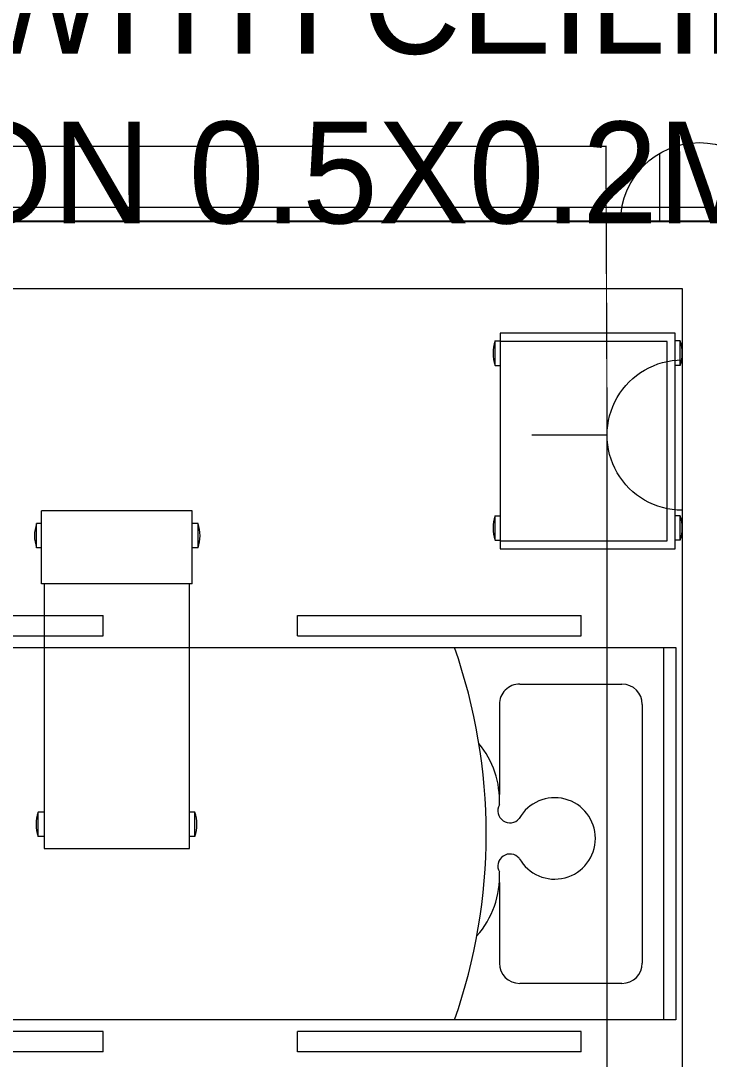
# Model space of a CAD drawing. Header units: metres. Extents: x 75097 to 220762, y -1557923 to -1361206.
# Drawn here: x 124676 to 126368, y -1435696 to -1433145 of the extents above; entities that cross this region are included whole.
import ezdxf
from ezdxf import colors
from ezdxf.entities.mleader import LeaderData, LeaderLine
from ezdxf.math import Vec2, Vec3

# ---------------------------------------------------------------- set-up
doc = ezdxf.new("R2010")
doc.units = ezdxf.units.M
doc.layers.get('0').update_dxf_attribs({"lineweight": 0})
doc.layers.add('A-100 - Copy$0$axes', color=8, linetype='Continuous')
doc.layers.add('PD-VENT', color=8, linetype='Continuous')
for name, color, linetype, lineweight in [('A-100 - Copy$0$Medical Equipment and Furniture', 8, 'Continuous', 0), ('A-100 - Copy$0$Medical Equipment and Furniture1', 8, 'Continuous', 5), ('A-100 - Copy$0$Walls', 8, 'Continuous', 0)]:
    doc.layers.add(name, color=color, linetype=linetype, lineweight=lineweight)
doc.layers.add('E-POWR', color=7, linetype='Continuous', lineweight=9, true_color=0x4e7e3e)
doc.styles.get("Standard").update_dxf_attribs({"font": 'GOTHIC.TTF'})

# ---------------------------------------------------------------- blocks, each defined once
blk = doc.blocks.new('NORMAL SOCKET')
at = {"layer": 'E-POWR'}
for p, q in [((0, 307.7), (0, 615.4)), ((-307.7, 0), (307.7, 0))]:
    blk.add_line(p, q, dxfattribs=at)
blk.add_ellipse((0, 0), major_axis=(32.8, 305.9), ratio=1, start_param=4.81904, end_param=7.960633, dxfattribs=at)
blk = doc.blocks.new('WALL OUTLET')
at = {"layer": 'E-POWR', "extrusion": (9.94399e-05, 4.90741e-07, 1)}
blk.add_line((-193.4, 0, 0), (193.4, 0, 0), dxfattribs=at)
blk.add_line((-193.4, 0, 0), (193.4, 0, 0), dxfattribs=at)
at = {"layer": 'E-POWR', "extrusion": (9.94399e-05, 4.90741e-07, 1), "elevation": 0}
for points in [[(-96.7, 0), (-96.7, 167.5)], [(96.7, 0), (96.7, 167.5)]]:
    blk.add_lwpolyline(points, dxfattribs=at)
at = {"layer": 'E-POWR', "extrusion": (9.94399e-05, 4.90741e-07, 1)}
blk.add_arc((0, 0, 0), 193.4, 359.9963, 179.9963, dxfattribs=at)
blk = doc.blocks.new('A-100 - Copy$0$Hospital Bed')
at = {"layer": 'A-100 - Copy$0$Medical Equipment and Furniture1'}
for p, q in [((38.338, -101.6315, 0), (38.338, -101.6815, 0)), ((38.338, -101.6315, 0), (39.0347, -101.6315, 0)), ((39.0347, -101.6315, 0), (39.0347, -101.6815, 0)), ((39.5123, -101.6315, 0), (40.209, -101.6315, 0)), ((39.5123, -101.6315, 0), (39.5123, -101.6815, 0)), ((38.338, -101.6815, 0), (39.0347, -101.6815, 0)), ((39.5123, -101.6815, 0), (40.209, -101.6815, 0)), ((38.105, -102.6245, 0), (38.105, -101.7101, 0)), ((38.105, -101.7101, 0), (40.4164, -101.7101, 0)), ((38.135, -102.6245, 0), (38.135, -101.7101, 0)), ((38.2374, -101.7997, 0), (38.4887, -101.7997, 0)), ((38.1874, -102.485, 0), (38.1874, -101.8497, 0)), ((38.5387, -102.0476, 0), (38.5387, -101.8497, 0)), ((38.5387, -102.485, 0), (38.5387, -102.264, 0)), ((38.4887, -102.535, 0), (38.2374, -102.535, 0)), ((40.4164, -102.6245, 0), (38.105, -102.6245, 0)), ((38.338, -102.6532, 0), (38.338, -102.7032, 0)), ((39.0347, -102.6532, 0), (38.338, -102.6532, 0)), ((39.0347, -102.6532, 0), (39.0347, -102.7032, 0)), ((40.209, -102.6532, 0), (39.5123, -102.6532, 0)), ((39.5123, -102.6532, 0), (39.5123, -102.7032, 0)), ((39.0347, -102.7032, 0), (38.338, -102.7032, 0)), ((40.209, -102.7032, 0), (39.5123, -102.7032, 0))]:
    blk.add_line(p, q, dxfattribs=at)
at = {"layer": 'A-100 - Copy$0$Medical Equipment and Furniture1', "elevation": 0}
for points in [[(38.6489, -102.6245), (38.6489, -102.6245), (38.6489, -102.6245), (38.6489, -102.6245), (38.6489, -102.6245), (38.6489, -102.6245), (38.6489, -102.6245), (38.6489, -102.6245), (38.6489, -102.6245), (38.6489, -102.6245), (38.6489, -102.6245), (38.6489, -102.6245), (38.6489, -102.6245), (38.6489, -102.6245), (38.6489, -102.6245), (38.6489, -102.6245), (38.6489, -102.6245), (38.6489, -102.6245), (38.6489, -102.6245), (38.6489, -102.6245), (38.6489, -102.6245), (38.6489, -102.6245), (38.6489, -102.6245), (38.6489, -102.6245), (38.6489, -102.6245), (38.6489, -102.6245), (38.6489, -102.6245), (38.6489, -102.6245), (38.6489, -102.6245), (38.6489, -102.6245), (38.6489, -102.6245), (38.6489, -102.6245), (38.6489, -102.6245), (38.6489, -102.6245), (38.6489, -102.6245), (38.6489, -102.6245), (38.6489, -102.6245), (38.6489, -102.6245), (38.6489, -102.6245), (38.6489, -102.6245), (38.6489, -102.6245), (38.6489, -102.6245), (38.6489, -102.6245), (38.6489, -102.6245), (38.6489, -102.6245), (38.6489, -102.6245), (38.6489, -102.6245), (38.6489, -102.6245), (38.6489, -102.6245), (38.6489, -102.6245), (38.6489, -102.6245), (38.6489, -102.6245), (38.6489, -102.6245), (38.6489, -102.6245), (38.6489, -102.6245), (38.6489, -102.6245), (38.6489, -102.6245), (38.6489, -102.6245), (38.6489, -102.6245), (38.6489, -102.6245), (38.6489, -102.6245), (38.6489, -102.6245), (38.6489, -102.6245), (38.6489, -102.6245), (38.6489, -102.6245), (38.6489, -102.6245), (38.6489, -102.6245), (38.6489, -102.6245), (38.6489, -102.6245), (38.6489, -102.6245), (38.6489, -102.6245), (38.6489, -102.6245), (38.6489, -102.6245), (38.6489, -102.6245), (38.6489, -102.6245), (38.6489, -102.6245), (38.6489, -102.6245), (38.6489, -102.6245), (38.6489, -102.6245), (38.6489, -102.6245), (38.6489, -102.6245), (38.6489, -102.6245), (38.6489, -102.6245), (38.6489, -102.6245), (38.6489, -102.6245), (38.6489, -102.6245), (38.6489, -102.6245), (38.6489, -102.6245), (38.6489, -102.6245), (38.6489, -102.6245), (38.6489, -102.6245), (38.6489, -102.6245), (38.6489, -102.6245), (38.6489, -102.6245), (38.6489, -102.6245), (38.6489, -102.6245), (38.6489, -102.6245), (38.6489, -102.6245), (38.6489, -102.6245), (38.6489, -102.6245), (38.6489, -102.6245), (38.6489, -102.6245), (38.6489, -102.6245), (38.6489, -102.6245), (38.6489, -102.6245), (38.6489, -102.6245), (38.6489, -102.6245), (38.6489, -102.6245), (38.6489, -102.6245), (38.6489, -102.6245), (38.6489, -102.6245), (38.6489, -102.6245), (38.6489, -102.6245), (38.6489, -102.6245), (38.6489, -102.6245), (38.6489, -102.6245), (38.6489, -102.6245), (38.6489, -102.6245), (38.6489, -102.6245), (38.6489, -102.6245), (38.6489, -102.6245), (38.6489, -102.6245), (38.6489, -102.6245), (38.6489, -102.6245), (38.6489, -102.6245), (38.6489, -102.6245), (38.6489, -102.6245), (38.6489, -102.6245), (38.6489, -102.6245), (38.6489, -102.6245), (38.6489, -102.6245), (38.6489, -102.6245), (38.6489, -102.6245), (38.6489, -102.6245), (38.6489, -102.6245), (38.6489, -102.6245), (38.6489, -102.6245), (38.6489, -102.6245), (38.6489, -102.6245), (38.6489, -102.6245), (38.6489, -102.6245), (38.6489, -102.6245), (38.6489, -102.6245), (38.6489, -102.6245), (38.6489, -102.6245), (38.6489, -102.6245), (38.6489, -102.6245), (38.6489, -102.6245), (38.6489, -102.6245), (38.6489, -102.6245), (38.6489, -102.6245), (38.6489, -102.6245), (38.6489, -102.6245), (38.6489, -102.6245), (38.6489, -102.6245), (38.6489, -102.6245), (38.6489, -102.6245), (38.6489, -102.6245), (38.6489, -102.6245), (38.6489, -102.6245), (38.6489, -102.6245), (38.6489, -102.6245), (38.6489, -102.6245), (38.6489, -102.6245), (38.6489, -102.6245), (38.6489, -102.6245), (38.6489, -102.6245), (38.6489, -102.6245), (38.6489, -102.6245), (38.6489, -102.6245), (38.6489, -102.6245), (38.6489, -102.6245), (38.6489, -102.6245), (38.6489, -102.6245), (38.6489, -102.6245), (38.6489, -102.6245), (38.6489, -102.6245), (38.6489, -102.6245), (38.6489, -102.6245), (38.6489, -102.6245), (38.6489, -102.6245), (38.6489, -102.6245), (38.6489, -102.6245), (38.6489, -102.6245), (38.6489, -102.6245), (38.6489, -102.6245), (38.6489, -102.6245), (38.6489, -102.6245), (38.6489, -102.6245), (38.6489, -102.6245), (38.6489, -102.6245), (38.6489, -102.6245), (38.6489, -102.6245), (38.6489, -102.6245), (38.6489, -102.6245), (38.6489, -102.6245), (38.6489, -102.6245), (38.6489, -102.6245), (38.6489, -102.6245), (38.6489, -102.6245), (38.6489, -102.6245), (38.6489, -102.6245), (38.6489, -102.6245), (38.6489, -102.6245), (38.6489, -102.6245), (38.6489, -102.6245), (38.6489, -102.6245), (38.6489, -102.6245), (38.6489, -102.6245), (38.6489, -102.6245), (38.6489, -102.6245), (38.6489, -102.6245), (38.6489, -102.6245), (38.6489, -102.6245), (38.6489, -102.6245), (38.6489, -102.6245), (38.6489, -102.6245), (38.6489, -102.6245), (38.6489, -102.6245)], [(38.6489, -102.6245), (38.6489, -102.6245), (38.6489, -102.6245), (38.6489, -102.6245), (38.6489, -102.6245), (38.6489, -102.6245), (38.6489, -102.6245), (38.6489, -102.6245), (38.6489, -102.6245), (38.6489, -102.6245), (38.6489, -102.6245), (38.6489, -102.6245), (38.6489, -102.6245), (38.6489, -102.6245), (38.6489, -102.6245), (38.6489, -102.6245), (38.6489, -102.6245), (38.6489, -102.6245), (38.6489, -102.6245), (38.6489, -102.6245), (38.6489, -102.6245), (38.6489, -102.6245), (38.6489, -102.6245), (38.6489, -102.6245), (38.6489, -102.6245), (38.6489, -102.6245), (38.6489, -102.6245), (38.6489, -102.6245), (38.6489, -102.6245), (38.6489, -102.6245), (38.6489, -102.6245), (38.6489, -102.6245), (38.6489, -102.6245), (38.6489, -102.6245), (38.6489, -102.6245), (38.6489, -102.6245), (38.6489, -102.6245), (38.6489, -102.6245), (38.6489, -102.6245), (38.6489, -102.6245), (38.6489, -102.6245), (38.6489, -102.6245), (38.6489, -102.6245), (38.6489, -102.6245), (38.6489, -102.6245), (38.6489, -102.6245), (38.6489, -102.6245), (38.6489, -102.6245), (38.6489, -102.6245), (38.6489, -102.6245), (38.6489, -102.6245), (38.6489, -102.6245), (38.6489, -102.6245), (38.6489, -102.6245), (38.6489, -102.6245), (38.6489, -102.6245), (38.6489, -102.6245), (38.6489, -102.6245), (38.6489, -102.6245), (38.6489, -102.6245), (38.6489, -102.6245), (38.6489, -102.6245), (38.6489, -102.6245), (38.6489, -102.6245), (38.6489, -102.6245), (38.6489, -102.6245), (38.6489, -102.6245), (38.6489, -102.6245), (38.6489, -102.6245), (38.6489, -102.6245), (38.6489, -102.6245), (38.6489, -102.6245), (38.6489, -102.6245), (38.6489, -102.6245), (38.6489, -102.6245), (38.6489, -102.6245), (38.6489, -102.6245), (38.6489, -102.6245), (38.6489, -102.6245), (38.6489, -102.6245), (38.6489, -102.6245), (38.6489, -102.6245), (38.6489, -102.6245), (38.6489, -102.6245), (38.6489, -102.6245), (38.6489, -102.6245), (38.6489, -102.6245), (38.6489, -102.6245), (38.6489, -102.6245), (38.6489, -102.6245), (38.6489, -102.6245), (38.6489, -102.6245), (38.6489, -102.6245), (38.6489, -102.6245), (38.6489, -102.6245), (38.6489, -102.6245), (38.6489, -102.6245), (38.6489, -102.6245), (38.6489, -102.6245), (38.6489, -102.6245), (38.6489, -102.6245), (38.6489, -102.6245), (38.6489, -102.6245), (38.6489, -102.6245), (38.6489, -102.6245), (38.6489, -102.6245), (38.6489, -102.6245), (38.6489, -102.6245), (38.6489, -102.6245), (38.6489, -102.6245), (38.6489, -102.6245), (38.6489, -102.6245), (38.6489, -102.6245), (38.6489, -102.6245), (38.6489, -102.6245), (38.6489, -102.6245), (38.6489, -102.6245), (38.6489, -102.6245), (38.6489, -102.6245), (38.6489, -102.6245), (38.6489, -102.6245), (38.6489, -102.6245), (38.6489, -102.6245), (38.6489, -102.6245), (38.6489, -102.6245), (38.6489, -102.6245), (38.6489, -102.6245), (38.6489, -102.6245), (38.6489, -102.6245), (38.6489, -102.6245), (38.6489, -102.6245), (38.6489, -102.6245), (38.6489, -102.6245), (38.6489, -102.6245), (38.6489, -102.6245), (38.6489, -102.6245), (38.6489, -102.6245), (38.6489, -102.6245), (38.6489, -102.6245), (38.6489, -102.6245), (38.6489, -102.6245), (38.6489, -102.6245), (38.6489, -102.6245), (38.6489, -102.6245), (38.6489, -102.6245), (38.6489, -102.6245), (38.6489, -102.6245), (38.6489, -102.6245), (38.6489, -102.6245), (38.6489, -102.6245), (38.6489, -102.6245), (38.6489, -102.6245), (38.6489, -102.6245), (38.6489, -102.6245), (38.6489, -102.6245), (38.6489, -102.6245), (38.6489, -102.6245), (38.6489, -102.6245), (38.6489, -102.6245), (38.6489, -102.6245), (38.6489, -102.6245), (38.6489, -102.6245), (38.6489, -102.6245), (38.6489, -102.6245), (38.6489, -102.6245), (38.6489, -102.6245), (38.6489, -102.6245), (38.6489, -102.6245), (38.6489, -102.6245), (38.6489, -102.6245), (38.6489, -102.6245), (38.6489, -102.6245), (38.6489, -102.6245), (38.6489, -102.6245), (38.6489, -102.6245), (38.6489, -102.6245), (38.6489, -102.6245), (38.6489, -102.6245), (38.6489, -102.6245), (38.6489, -102.6245), (38.6489, -102.6245), (38.6489, -102.6245), (38.6489, -102.6245), (38.6489, -102.6245), (38.6489, -102.6245), (38.6489, -102.6245), (38.6489, -102.6245), (38.6489, -102.6245), (38.6489, -102.6245), (38.6489, -102.6245), (38.6489, -102.6245), (38.6489, -102.6245), (38.6489, -102.6245), (38.6489, -102.6245), (38.6489, -102.6245), (38.6489, -102.6245), (38.6489, -102.6245), (38.6489, -102.6245), (38.6489, -102.6245), (38.6489, -102.6245), (38.6489, -102.6245), (38.6489, -102.6245), (38.6489, -102.6245), (38.6489, -102.6245), (38.6489, -102.6245), (38.6489, -102.6245), (38.6489, -102.6245), (38.6489, -102.6245), (38.6489, -102.6245), (38.6489, -102.6245), (38.6489, -102.6245), (38.6489, -102.6245), (38.6489, -102.6245), (38.6489, -102.6245)], [(38.6489, -102.6245), (38.6489, -102.6245), (38.6489, -102.6245), (38.6489, -102.6245), (38.6489, -102.6245), (38.6489, -102.6245), (38.6489, -102.6245), (38.6489, -102.6245), (38.6489, -102.6245), (38.6489, -102.6245), (38.6489, -102.6245), (38.6489, -102.6245), (38.6489, -102.6245), (38.6489, -102.6245), (38.6489, -102.6245), (38.6489, -102.6245), (38.6489, -102.6245), (38.6489, -102.6245), (38.6489, -102.6245), (38.6489, -102.6245), (38.6489, -102.6245), (38.6489, -102.6245), (38.6489, -102.6245), (38.6489, -102.6245), (38.6489, -102.6245), (38.6489, -102.6245), (38.6489, -102.6245), (38.6489, -102.6245), (38.6489, -102.6245), (38.6489, -102.6245), (38.6489, -102.6245), (38.6489, -102.6245), (38.6489, -102.6245), (38.6489, -102.6245), (38.6489, -102.6245), (38.6489, -102.6245), (38.6489, -102.6245), (38.6489, -102.6245), (38.6489, -102.6245), (38.6489, -102.6245), (38.6489, -102.6245), (38.6489, -102.6245), (38.6489, -102.6245), (38.6489, -102.6245), (38.6489, -102.6245), (38.6489, -102.6245), (38.6489, -102.6245), (38.6489, -102.6245), (38.6489, -102.6245), (38.6489, -102.6245), (38.6489, -102.6245), (38.6489, -102.6245), (38.6489, -102.6245), (38.6489, -102.6245), (38.6489, -102.6245), (38.6489, -102.6245), (38.6489, -102.6245), (38.6489, -102.6245), (38.6489, -102.6245), (38.6489, -102.6245), (38.6489, -102.6245), (38.6489, -102.6245), (38.6489, -102.6245), (38.6489, -102.6245), (38.6489, -102.6245), (38.6489, -102.6245), (38.6489, -102.6245), (38.6489, -102.6245), (38.6489, -102.6245), (38.6489, -102.6245), (38.6489, -102.6245), (38.6489, -102.6245), (38.6489, -102.6245), (38.6489, -102.6245), (38.6489, -102.6245), (38.6489, -102.6245), (38.6489, -102.6245), (38.6489, -102.6245), (38.6489, -102.6245), (38.6489, -102.6245), (38.6489, -102.6245), (38.6489, -102.6245), (38.6489, -102.6245), (38.6489, -102.6245), (38.6489, -102.6245), (38.6489, -102.6245), (38.6489, -102.6245), (38.6489, -102.6245), (38.6489, -102.6245), (38.6489, -102.6245), (38.6489, -102.6245), (38.6489, -102.6245), (38.6489, -102.6245), (38.6489, -102.6245), (38.6489, -102.6245), (38.6489, -102.6245), (38.6489, -102.6245), (38.6489, -102.6245), (38.6489, -102.6245), (38.6489, -102.6245), (38.6489, -102.6245), (38.6489, -102.6245), (38.6489, -102.6245), (38.6489, -102.6245), (38.6489, -102.6245), (38.6489, -102.6245), (38.6489, -102.6245), (38.6489, -102.6245), (38.6489, -102.6245), (38.6489, -102.6245), (38.6489, -102.6245), (38.6489, -102.6245), (38.6489, -102.6245), (38.6489, -102.6245), (38.6489, -102.6245), (38.6489, -102.6245), (38.6489, -102.6245), (38.6489, -102.6245), (38.6489, -102.6245), (38.6489, -102.6245), (38.6489, -102.6245), (38.6489, -102.6245), (38.6489, -102.6245), (38.6489, -102.6245), (38.6489, -102.6245), (38.6489, -102.6245), (38.6489, -102.6245), (38.6489, -102.6245), (38.6489, -102.6245), (38.6489, -102.6245), (38.6489, -102.6245), (38.6489, -102.6245), (38.6489, -102.6245), (38.6489, -102.6245), (38.6489, -102.6245), (38.6489, -102.6245), (38.6489, -102.6245), (38.6489, -102.6245), (38.6489, -102.6245), (38.6489, -102.6245), (38.6489, -102.6245), (38.6489, -102.6245), (38.6489, -102.6245), (38.6489, -102.6245), (38.6489, -102.6245), (38.6489, -102.6245), (38.6489, -102.6245), (38.6489, -102.6245), (38.6489, -102.6245), (38.6489, -102.6245), (38.6489, -102.6245), (38.6489, -102.6245), (38.6489, -102.6245), (38.6489, -102.6245), (38.6489, -102.6245), (38.6489, -102.6245), (38.6489, -102.6245), (38.6489, -102.6245), (38.6489, -102.6245), (38.6489, -102.6245), (38.6489, -102.6245), (38.6489, -102.6245), (38.6489, -102.6245), (38.6489, -102.6245), (38.6489, -102.6245), (38.6489, -102.6245), (38.6489, -102.6245), (38.6489, -102.6245), (38.6489, -102.6245), (38.6489, -102.6245), (38.6489, -102.6245), (38.6489, -102.6245), (38.6489, -102.6245), (38.6489, -102.6245), (38.6489, -102.6245), (38.6489, -102.6245), (38.6489, -102.6245), (38.6489, -102.6245), (38.6489, -102.6245), (38.6489, -102.6245), (38.6489, -102.6245), (38.6489, -102.6245), (38.6489, -102.6245), (38.6489, -102.6245), (38.6489, -102.6245), (38.6489, -102.6245), (38.6489, -102.6245), (38.6489, -102.6245), (38.6489, -102.6245), (38.6489, -102.6245), (38.6489, -102.6245), (38.6489, -102.6245), (38.6489, -102.6245), (38.6489, -102.6245), (38.6489, -102.6245), (38.6489, -102.6245), (38.6489, -102.6245), (38.6489, -102.6245), (38.6489, -102.6245), (38.6489, -102.6245), (38.6489, -102.6245), (38.6489, -102.6245), (38.6489, -102.6245), (38.6489, -102.6245), (38.6489, -102.6245), (38.6489, -102.6245), (38.6489, -102.6245), (38.6489, -102.6245), (38.6489, -102.6245), (38.6489, -102.6245), (38.6489, -102.6245), (38.6489, -102.6245), (38.6489, -102.6245), (38.6489, -102.6245), (38.6489, -102.6245), (38.6489, -102.6245), (38.6489, -102.6245), (38.6489, -102.6245), (38.6489, -102.6245), (38.6489, -102.6245), (38.6489, -102.6245), (38.6489, -102.6245), (38.6489, -102.6245), (38.6489, -102.6245), (38.6489, -102.6245), (38.6489, -102.6245), (38.6489, -102.6245), (38.6489, -102.6245), (38.6489, -102.6245), (38.6489, -102.6245), (38.6489, -102.6245), (38.6489, -102.6245), (38.6489, -102.6245), (38.6489, -102.6245), (38.6489, -102.6245), (38.6489, -102.6245), (38.6489, -102.6245), (38.6489, -102.6245), (38.6489, -102.6245), (38.6489, -102.6245), (38.6489, -102.6245), (38.6489, -102.6245), (38.6489, -102.6245), (38.6489, -102.6245), (38.6489, -102.6245), (38.6489, -102.6245), (38.6489, -102.6245), (38.6489, -102.6245), (38.6489, -102.6245), (38.6489, -102.6245), (38.6489, -102.6245), (38.6489, -102.6245), (38.6489, -102.6245), (38.6489, -102.6245), (38.6489, -102.6245), (38.6489, -102.6245), (38.6489, -102.6245), (38.6489, -102.6245), (38.6489, -102.6245), (38.6489, -102.6245), (38.6489, -102.6245), (38.6489, -102.6245), (38.6489, -102.6245), (38.6489, -102.6245), (38.6489, -102.6245), (38.6489, -102.6245), (38.6489, -102.6245), (38.6489, -102.6245), (38.6489, -102.6245), (38.6489, -102.6245), (38.6489, -102.6245), (38.6489, -102.6245), (38.6489, -102.6245), (38.6489, -102.6245), (38.6489, -102.6245), (38.6489, -102.6245), (38.6489, -102.6245)]]:
    blk.add_lwpolyline(points, close=True, dxfattribs=at)
for points in [[(38.6489, -102.6245), (38.6489, -102.6245), (38.6489, -102.6245), (38.6489, -102.6245), (38.6489, -102.6245), (38.6489, -102.6245), (38.6489, -102.6245), (38.6489, -102.6245)], [(38.6489, -102.6245), (38.6489, -102.6245), (38.6489, -102.6245), (38.6489, -102.6245), (38.6489, -102.6245), (38.6489, -102.6245), (38.6489, -102.6245), (38.6489, -102.6245), (38.6489, -102.6245), (38.6489, -102.6245), (38.6489, -102.6245), (38.6489, -102.6245), (38.6489, -102.6245), (38.6489, -102.6245), (38.6489, -102.6245), (38.6489, -102.6245), (38.6489, -102.6245), (38.6489, -102.6245), (38.6489, -102.6245), (38.6489, -102.6245), (38.6489, -102.6245), (38.6489, -102.6245), (38.6489, -102.6245), (38.6489, -102.6245), (38.6489, -102.6245), (38.6489, -102.6245), (38.6489, -102.6245), (38.6489, -102.6245), (38.6489, -102.6245), (38.6489, -102.6245), (38.6489, -102.6245), (38.6489, -102.6245), (38.6489, -102.6245), (38.6489, -102.6245), (38.6489, -102.6245), (38.6489, -102.6245), (38.6489, -102.6245), (38.6489, -102.6245), (38.6489, -102.6245), (38.6489, -102.6245), (38.6489, -102.6245), (38.6489, -102.6245), (38.6489, -102.6245), (38.6489, -102.6245), (38.6489, -102.6245), (38.6489, -102.6245), (38.6489, -102.6245), (38.6489, -102.6245), (38.6489, -102.6245), (38.6489, -102.6245), (38.6489, -102.6245), (38.6489, -102.6245), (38.6489, -102.6245), (38.6489, -102.6245), (38.6489, -102.6245), (38.6489, -102.6245), (38.6489, -102.6245), (38.6489, -102.6245), (38.6489, -102.6245), (38.6489, -102.6245), (38.6489, -102.6245), (38.6489, -102.6245), (38.6489, -102.6245), (38.6489, -102.6245), (38.6489, -102.6245), (38.6489, -102.6245), (38.6489, -102.6245), (38.6489, -102.6245), (38.6489, -102.6245), (38.6489, -102.6245), (38.6489, -102.6245), (38.6489, -102.6245), (38.6489, -102.6245), (38.6489, -102.6245), (38.6489, -102.6245), (38.6489, -102.6245), (38.6489, -102.6245), (38.6489, -102.6245), (38.6489, -102.6245), (38.6489, -102.6245), (38.6489, -102.6245), (38.6489, -102.6245), (38.6489, -102.6245), (38.6489, -102.6245), (38.6489, -102.6245), (38.6489, -102.6245), (38.6489, -102.6245), (38.6489, -102.6245), (38.6489, -102.6245), (38.6489, -102.6245), (38.6489, -102.6245), (38.6489, -102.6245), (38.6489, -102.6245), (38.6489, -102.6245), (38.6489, -102.6245), (38.6489, -102.6245), (38.6489, -102.6245), (38.6489, -102.6245), (38.6489, -102.6245), (38.6489, -102.6245), (38.6489, -102.6245), (38.6489, -102.6245), (38.6489, -102.6245), (38.6489, -102.6245), (38.6489, -102.6245), (38.6489, -102.6245), (38.6489, -102.6245), (38.6489, -102.6245), (38.6489, -102.6245), (38.6489, -102.6245), (38.6489, -102.6245)], [(38.6489, -102.6245), (38.6489, -102.6245), (38.6489, -102.6245), (38.6489, -102.6245), (38.6489, -102.6245), (38.6489, -102.6245), (38.6489, -102.6245), (38.6489, -102.6245), (38.6489, -102.6245), (38.6489, -102.6245), (38.6489, -102.6245), (38.6489, -102.6245), (38.6489, -102.6245), (38.6489, -102.6245), (38.6489, -102.6245), (38.6489, -102.6245), (38.6489, -102.6245)], [(38.6489, -102.6245), (38.6489, -102.6245), (38.6489, -102.6245), (38.6489, -102.6245), (38.6489, -102.6245), (38.6489, -102.6245), (38.6489, -102.6245)], [(38.6489, -102.6245), (38.6489, -102.6245), (38.6489, -102.6245), (38.6489, -102.6245), (38.6489, -102.6245), (38.6489, -102.6245), (38.6489, -102.6245), (38.6489, -102.6245), (38.6489, -102.6245), (38.6489, -102.6245), (38.6489, -102.6245), (38.6489, -102.6245)], [(38.6489, -102.6245), (38.6489, -102.6245), (38.6489, -102.6245), (38.6489, -102.6245), (38.6489, -102.6245), (38.6489, -102.6245), (38.6489, -102.6245), (38.6489, -102.6245), (38.6489, -102.6245), (38.6489, -102.6245), (38.6489, -102.6245), (38.6489, -102.6245), (38.6489, -102.6245), (38.6489, -102.6245), (38.6489, -102.6245), (38.6489, -102.6245), (38.6489, -102.6245), (38.6489, -102.6245), (38.6489, -102.6245), (38.6489, -102.6245), (38.6489, -102.6245), (38.6489, -102.6245), (38.6489, -102.6245), (38.6489, -102.6245), (38.6489, -102.6245), (38.6489, -102.6245), (38.6489, -102.6245), (38.6489, -102.6245), (38.6489, -102.6245), (38.6489, -102.6245), (38.6489, -102.6245), (38.6489, -102.6245), (38.6489, -102.6245), (38.6489, -102.6245), (38.6489, -102.6245), (38.6489, -102.6245), (38.6489, -102.6245), (38.6489, -102.6245), (38.6489, -102.6245), (38.6489, -102.6245), (38.6489, -102.6245), (38.6489, -102.6245), (38.6489, -102.6245), (38.6489, -102.6245), (38.6489, -102.6245), (38.6489, -102.6245), (38.6489, -102.6245), (38.6489, -102.6245), (38.6489, -102.6245), (38.6489, -102.6245), (38.6489, -102.6245), (38.6489, -102.6245), (38.6489, -102.6245), (38.6489, -102.6245), (38.6489, -102.6245), (38.6489, -102.6245), (38.6489, -102.6245), (38.6489, -102.6245), (38.6489, -102.6245), (38.6489, -102.6245), (38.6489, -102.6245), (38.6489, -102.6245), (38.6489, -102.6245), (38.6489, -102.6245), (38.6489, -102.6245), (38.6489, -102.6245), (38.6489, -102.6245), (38.6489, -102.6245), (38.6489, -102.6245), (38.6489, -102.6245), (38.6489, -102.6245), (38.6489, -102.6245), (38.6489, -102.6245), (38.6489, -102.6245), (38.6489, -102.6245), (38.6489, -102.6245), (38.6489, -102.6245), (38.6489, -102.6245), (38.6489, -102.6245), (38.6489, -102.6245), (38.6489, -102.6245), (38.6489, -102.6245), (38.6489, -102.6245), (38.6489, -102.6245), (38.6489, -102.6245), (38.6489, -102.6245), (38.6489, -102.6245), (38.6489, -102.6245), (38.6489, -102.6245)], [(38.6489, -102.6245), (38.6489, -102.6245), (38.6489, -102.6245), (38.6489, -102.6245), (38.6489, -102.6245), (38.6489, -102.6245), (38.6489, -102.6245), (38.6489, -102.6245), (38.6489, -102.6245), (38.6489, -102.6245), (38.6489, -102.6245), (38.6489, -102.6245), (38.6489, -102.6245), (38.6489, -102.6245), (38.6489, -102.6245), (38.6489, -102.6245), (38.6489, -102.6245), (38.6489, -102.6245), (38.6489, -102.6245), (38.6489, -102.6245), (38.6489, -102.6245), (38.6489, -102.6245), (38.6489, -102.6245), (38.6489, -102.6245), (38.6489, -102.6245), (38.6489, -102.6245), (38.6489, -102.6245), (38.6489, -102.6245), (38.6489, -102.6245), (38.6489, -102.6245), (38.6489, -102.6245), (38.6489, -102.6245), (38.6489, -102.6245), (38.6489, -102.6245), (38.6489, -102.6245), (38.6489, -102.6245), (38.6489, -102.6245), (38.6489, -102.6245), (38.6489, -102.6245), (38.6489, -102.6245), (38.6489, -102.6245), (38.6489, -102.6245), (38.6489, -102.6245), (38.6489, -102.6245), (38.6489, -102.6245), (38.6489, -102.6245), (38.6489, -102.6245), (38.6489, -102.6245), (38.6489, -102.6245), (38.6489, -102.6245), (38.6489, -102.6245), (38.6489, -102.6245), (38.6489, -102.6245), (38.6489, -102.6245)], [(38.6489, -102.6245), (38.6489, -102.6245), (38.6489, -102.6245), (38.6489, -102.6245), (38.6489, -102.6245), (38.6489, -102.6245), (38.6489, -102.6245), (38.6489, -102.6245), (38.6489, -102.6245), (38.6489, -102.6245)], [(38.6489, -102.6245), (38.6489, -102.6245), (38.6489, -102.6245), (38.6489, -102.6245), (38.6489, -102.6245), (38.6489, -102.6245), (38.6489, -102.6245), (38.6489, -102.6245), (38.6489, -102.6245), (38.6489, -102.6245)], [(38.6489, -102.6245), (38.6489, -102.6245), (38.6489, -102.6245), (38.6489, -102.6245), (38.6489, -102.6245), (38.6489, -102.6245), (38.6489, -102.6245), (38.6489, -102.6245), (38.6489, -102.6245), (38.6489, -102.6245), (38.6489, -102.6245), (38.6489, -102.6245), (38.6489, -102.6245), (38.6489, -102.6245), (38.6489, -102.6245)], [(38.6489, -102.6245), (38.6489, -102.6245), (38.6489, -102.6245), (38.6489, -102.6245), (38.6489, -102.6245), (38.6489, -102.6245), (38.6489, -102.6245), (38.6489, -102.6245), (38.6489, -102.6245), (38.6489, -102.6245)], [(38.6489, -102.6245), (38.6489, -102.6245), (38.6489, -102.6245), (38.6489, -102.6245), (38.6489, -102.6245), (38.6489, -102.6245), (38.6489, -102.6245)], [(38.6489, -102.6245), (38.6489, -102.6245), (38.6489, -102.6245), (38.6489, -102.6245), (38.6489, -102.6245), (38.6489, -102.6245), (38.6489, -102.6245), (38.6489, -102.6245), (38.6489, -102.6245), (38.6489, -102.6245)], [(38.6489, -102.6245), (38.6489, -102.6245), (38.6489, -102.6245), (38.6489, -102.6245), (38.6489, -102.6245), (38.6489, -102.6245), (38.6489, -102.6245), (38.6489, -102.6245), (38.6489, -102.6245), (38.6489, -102.6245), (38.6489, -102.6245), (38.6489, -102.6245), (38.6489, -102.6245), (38.6489, -102.6245), (38.6489, -102.6245), (38.6489, -102.6245), (38.6489, -102.6245), (38.6489, -102.6245)], [(38.6489, -102.6245), (38.6489, -102.6245), (38.6489, -102.6245), (38.6489, -102.6245), (38.6489, -102.6245), (38.6489, -102.6245), (38.6489, -102.6245), (38.6489, -102.6245), (38.6489, -102.6245)]]:
    blk.add_lwpolyline(points, dxfattribs=at)
at = {"layer": 'A-100 - Copy$0$Medical Equipment and Furniture1'}
for centre, radius, start, end in [((39.9488, -102.1673, 0), 1.378, 160.6222, 199.3778), ((38.2374, -101.8497, 0), 0.05, 90, 180), ((38.4887, -101.8497, 0), 0.05, 0, 90), ((38.7578, -102.0625, 0), 0.2195, 138.2973, 182.816), ((38.4026, -102.1558, 0), 0.1, 29.3037, 330.6963), ((38.5126, -102.0878, 0), 0.0297, 220.0437, 29.1003), ((38.5126, -102.2238, 0), 0.0297, 330.8997, 139.9563), ((38.7578, -102.2491, 0), 0.2195, 177.184, 219.6878), ((38.2374, -102.485, 0), 0.05, 180, 270), ((38.4887, -102.485, 0), 0.05, 270, 0)]:
    blk.add_arc(centre, radius, start, end, dxfattribs=at)
blk = doc.blocks.new('A-100 - Copy$0$HF13963-P')
at = {"layer": 'A-100 - Copy$0$Medical Equipment and Furniture1'}
for p, q in [((0.18, 0.185), (0, 0.185)), ((0, 0.185), (0, -0.185)), ((0.0915, 0.1995), (0.0315, 0.1995)), ((0.0315, 0.1995), (0.0315, 0.185)), ((0.0915, 0.1995), (0.0915, 0.185)), ((0.18, 0.185), (0.18, -0.185)), ((0.83, 0.1788), (0.18, 0.1788)), ((0.8007, 0.1919), (0.7407, 0.1919)), ((0.7407, 0.1919), (0.7407, 0.1788)), ((0.8007, 0.1919), (0.8007, 0.1788)), ((0.83, -0.1788), (0.83, 0.1788)), ((0.18, -0.185), (0, -0.185)), ((0.0315, -0.185), (0.0315, -0.1971)), ((0.0915, -0.1971), (0.0315, -0.1971)), ((0.0915, -0.185), (0.0915, -0.1971)), ((0.18, -0.1788), (0.83, -0.1788)), ((0.7407, -0.1788), (0.7407, -0.1933)), ((0.8007, -0.1933), (0.7407, -0.1933)), ((0.8007, -0.1788), (0.8007, -0.1933))]:
    blk.add_line(p, q, dxfattribs=at)
for centre, start, end in [((0.0615, 0.112), 71.0754, 108.9246), ((0.7707, 0.1044), 71.0754, 108.9246), ((0.0615, -0.1096), 251.0754, 288.9246), ((0.7707, -0.1058), 251.0754, 288.9246)]:
    blk.add_arc(centre, 0.0925, start, end, dxfattribs=at)
blk = doc.blocks.new('A-100 - Copy$0$HF10531-P')
at = {"layer": 'A-100 - Copy$0$Medical Equipment and Furniture1'}
for p, q in [((0.0791, 0.4424), (0.0191, 0.4424)), ((0.0191, 0.4424), (0.0191, 0.43)), ((0.0791, 0.4424), (0.0791, 0.43)), ((0.5086, 0.4424), (0.4486, 0.4424)), ((0.4486, 0.4424), (0.4486, 0.43)), ((0.5086, 0.4424), (0.5086, 0.43)), ((0.53, 0.43), (0, 0.43)), ((0, 0.43), (0, 0)), ((0.51, 0.41), (0.02, 0.41)), ((0.02, 0.41), (0.02, 0)), ((0.51, 0), (0.51, 0.41)), ((0.53, 0), (0.53, 0.43)), ((0, 0), (0.53, 0)), ((0.0191, -0.0124), (0.0191, 0)), ((0.0791, -0.0124), (0.0791, 0)), ((0.4486, -0.0124), (0.4486, 0)), ((0.5086, -0.0124), (0.5086, 0)), ((0.0791, -0.0124), (0.0191, -0.0124)), ((0.5086, -0.0124), (0.4486, -0.0124))]:
    blk.add_line(p, q, dxfattribs=at)
for points in [[(0.02, 0.41), (0.02, 0.41), (0.02, 0.41), (0.02, 0.41), (0.02, 0.41), (0.02, 0.41), (0.02, 0.41), (0.02, 0.41), (0.02, 0.41), (0.02, 0.41), (0.02, 0.41), (0.02, 0.41), (0.02, 0.41), (0.02, 0.41), (0.02, 0.41), (0.02, 0.41), (0.02, 0.41), (0.02, 0.41), (0.02, 0.41), (0.02, 0.41), (0.02, 0.41), (0.02, 0.41), (0.02, 0.41), (0.02, 0.41), (0.02, 0.41), (0.02, 0.41), (0.02, 0.41), (0.02, 0.41), (0.02, 0.41), (0.02, 0.41), (0.02, 0.41), (0.02, 0.41), (0.02, 0.41), (0.02, 0.41), (0.02, 0.41), (0.02, 0.41), (0.02, 0.41), (0.02, 0.41), (0.02, 0.41), (0.02, 0.41), (0.02, 0.41), (0.02, 0.41), (0.02, 0.41), (0.02, 0.41), (0.02, 0.41), (0.02, 0.41), (0.02, 0.41), (0.02, 0.41), (0.02, 0.41), (0.02, 0.41), (0.02, 0.41), (0.02, 0.41), (0.02, 0.41), (0.02, 0.41), (0.02, 0.41), (0.02, 0.41), (0.02, 0.41), (0.02, 0.41), (0.02, 0.41), (0.02, 0.41), (0.02, 0.41), (0.02, 0.41), (0.02, 0.41), (0.02, 0.41), (0.02, 0.41), (0.02, 0.41), (0.02, 0.41), (0.02, 0.41), (0.02, 0.41), (0.02, 0.41), (0.02, 0.41), (0.02, 0.41), (0.02, 0.41), (0.02, 0.41), (0.02, 0.41), (0.02, 0.41), (0.02, 0.41), (0.02, 0.41), (0.02, 0.41), (0.02, 0.41), (0.02, 0.41), (0.02, 0.41), (0.02, 0.41), (0.02, 0.41), (0.02, 0.41), (0.02, 0.41), (0.02, 0.41), (0.02, 0.41), (0.02, 0.41), (0.02, 0.41), (0.02, 0.41), (0.02, 0.41), (0.02, 0.41), (0.02, 0.41), (0.02, 0.41), (0.02, 0.41), (0.02, 0.41), (0.02, 0.41), (0.02, 0.41), (0.02, 0.41), (0.02, 0.41), (0.02, 0.41), (0.02, 0.41), (0.02, 0.41), (0.02, 0.41), (0.02, 0.41), (0.02, 0.41), (0.02, 0.41), (0.02, 0.41), (0.02, 0.41), (0.02, 0.41), (0.02, 0.41), (0.02, 0.41), (0.02, 0.41), (0.02, 0.41), (0.02, 0.41), (0.02, 0.41), (0.02, 0.41), (0.02, 0.41), (0.02, 0.41), (0.02, 0.41), (0.02, 0.41), (0.02, 0.41), (0.02, 0.41), (0.02, 0.41), (0.02, 0.41), (0.02, 0.41), (0.02, 0.41), (0.02, 0.41), (0.02, 0.41), (0.02, 0.41), (0.02, 0.41), (0.02, 0.41), (0.02, 0.41), (0.02, 0.41), (0.02, 0.41), (0.02, 0.41), (0.02, 0.41), (0.02, 0.41), (0.02, 0.41), (0.02, 0.41), (0.02, 0.41), (0.02, 0.41), (0.02, 0.41), (0.02, 0.41), (0.02, 0.41), (0.02, 0.41), (0.02, 0.41), (0.02, 0.41), (0.02, 0.41), (0.02, 0.41), (0.02, 0.41), (0.02, 0.41), (0.02, 0.41), (0.02, 0.41), (0.02, 0.41), (0.02, 0.41), (0.02, 0.41), (0.02, 0.41), (0.02, 0.41), (0.02, 0.41), (0.02, 0.41), (0.02, 0.41), (0.02, 0.41), (0.02, 0.41), (0.02, 0.41), (0.02, 0.41), (0.02, 0.41), (0.02, 0.41), (0.02, 0.41), (0.02, 0.41), (0.02, 0.41), (0.02, 0.41), (0.02, 0.41), (0.02, 0.41), (0.02, 0.41), (0.02, 0.41), (0.02, 0.41), (0.02, 0.41), (0.02, 0.41), (0.02, 0.41), (0.02, 0.41), (0.02, 0.41), (0.02, 0.41), (0.02, 0.41), (0.02, 0.41), (0.02, 0.41), (0.02, 0.41), (0.02, 0.41), (0.02, 0.41), (0.02, 0.41), (0.02, 0.41), (0.02, 0.41), (0.02, 0.41), (0.02, 0.41), (0.02, 0.41), (0.02, 0.41), (0.02, 0.41), (0.02, 0.41), (0.02, 0.41), (0.02, 0.41), (0.02, 0.41), (0.02, 0.41), (0.02, 0.41), (0.02, 0.41), (0.02, 0.41), (0.02, 0.41), (0.02, 0.41), (0.02, 0.41), (0.02, 0.41), (0.02, 0.41), (0.02, 0.41), (0.02, 0.41), (0.02, 0.41), (0.02, 0.41), (0.02, 0.41), (0.02, 0.41), (0.02, 0.41), (0.02, 0.41)], [(0.02, 0.41), (0.02, 0.41), (0.02, 0.41), (0.02, 0.41), (0.02, 0.41), (0.02, 0.41), (0.02, 0.41), (0.02, 0.41), (0.02, 0.41), (0.02, 0.41), (0.02, 0.41), (0.02, 0.41), (0.02, 0.41), (0.02, 0.41), (0.02, 0.41), (0.02, 0.41), (0.02, 0.41), (0.02, 0.41), (0.02, 0.41), (0.02, 0.41), (0.02, 0.41), (0.02, 0.41), (0.02, 0.41), (0.02, 0.41), (0.02, 0.41), (0.02, 0.41), (0.02, 0.41), (0.02, 0.41), (0.02, 0.41), (0.02, 0.41), (0.02, 0.41), (0.02, 0.41), (0.02, 0.41), (0.02, 0.41), (0.02, 0.41), (0.02, 0.41), (0.02, 0.41), (0.02, 0.41), (0.02, 0.41), (0.02, 0.41), (0.02, 0.41), (0.02, 0.41), (0.02, 0.41), (0.02, 0.41), (0.02, 0.41), (0.02, 0.41), (0.02, 0.41), (0.02, 0.41), (0.02, 0.41), (0.02, 0.41), (0.02, 0.41), (0.02, 0.41), (0.02, 0.41), (0.02, 0.41), (0.02, 0.41), (0.02, 0.41), (0.02, 0.41), (0.02, 0.41), (0.02, 0.41), (0.02, 0.41), (0.02, 0.41), (0.02, 0.41), (0.02, 0.41), (0.02, 0.41), (0.02, 0.41), (0.02, 0.41), (0.02, 0.41), (0.02, 0.41), (0.02, 0.41), (0.02, 0.41), (0.02, 0.41), (0.02, 0.41), (0.02, 0.41), (0.02, 0.41), (0.02, 0.41), (0.02, 0.41), (0.02, 0.41), (0.02, 0.41), (0.02, 0.41), (0.02, 0.41), (0.02, 0.41), (0.02, 0.41), (0.02, 0.41), (0.02, 0.41), (0.02, 0.41), (0.02, 0.41), (0.02, 0.41), (0.02, 0.41), (0.02, 0.41), (0.02, 0.41), (0.02, 0.41), (0.02, 0.41), (0.02, 0.41), (0.02, 0.41), (0.02, 0.41), (0.02, 0.41), (0.02, 0.41), (0.02, 0.41), (0.02, 0.41), (0.02, 0.41), (0.02, 0.41), (0.02, 0.41), (0.02, 0.41), (0.02, 0.41), (0.02, 0.41), (0.02, 0.41), (0.02, 0.41), (0.02, 0.41), (0.02, 0.41), (0.02, 0.41), (0.02, 0.41), (0.02, 0.41), (0.02, 0.41), (0.02, 0.41), (0.02, 0.41), (0.02, 0.41), (0.02, 0.41), (0.02, 0.41), (0.02, 0.41), (0.02, 0.41), (0.02, 0.41), (0.02, 0.41), (0.02, 0.41), (0.02, 0.41), (0.02, 0.41), (0.02, 0.41), (0.02, 0.41), (0.02, 0.41), (0.02, 0.41), (0.02, 0.41), (0.02, 0.41), (0.02, 0.41), (0.02, 0.41), (0.02, 0.41), (0.02, 0.41), (0.02, 0.41), (0.02, 0.41), (0.02, 0.41), (0.02, 0.41), (0.02, 0.41), (0.02, 0.41), (0.02, 0.41), (0.02, 0.41), (0.02, 0.41), (0.02, 0.41), (0.02, 0.41), (0.02, 0.41), (0.02, 0.41), (0.02, 0.41), (0.02, 0.41), (0.02, 0.41), (0.02, 0.41), (0.02, 0.41), (0.02, 0.41), (0.02, 0.41), (0.02, 0.41), (0.02, 0.41), (0.02, 0.41), (0.02, 0.41), (0.02, 0.41), (0.02, 0.41), (0.02, 0.41), (0.02, 0.41), (0.02, 0.41), (0.02, 0.41), (0.02, 0.41), (0.02, 0.41), (0.02, 0.41), (0.02, 0.41), (0.02, 0.41), (0.02, 0.41), (0.02, 0.41), (0.02, 0.41), (0.02, 0.41), (0.02, 0.41), (0.02, 0.41), (0.02, 0.41), (0.02, 0.41), (0.02, 0.41), (0.02, 0.41), (0.02, 0.41), (0.02, 0.41), (0.02, 0.41), (0.02, 0.41), (0.02, 0.41), (0.02, 0.41), (0.02, 0.41), (0.02, 0.41), (0.02, 0.41), (0.02, 0.41), (0.02, 0.41), (0.02, 0.41), (0.02, 0.41), (0.02, 0.41), (0.02, 0.41), (0.02, 0.41), (0.02, 0.41), (0.02, 0.41), (0.02, 0.41), (0.02, 0.41), (0.02, 0.41), (0.02, 0.41), (0.02, 0.41), (0.02, 0.41), (0.02, 0.41), (0.02, 0.41), (0.02, 0.41), (0.02, 0.41), (0.02, 0.41), (0.02, 0.41), (0.02, 0.41), (0.02, 0.41), (0.02, 0.41), (0.02, 0.41)], [(0.02, 0.41), (0.02, 0.41), (0.02, 0.41), (0.02, 0.41), (0.02, 0.41), (0.02, 0.41), (0.02, 0.41), (0.02, 0.41), (0.02, 0.41), (0.02, 0.41), (0.02, 0.41), (0.02, 0.41), (0.02, 0.41), (0.02, 0.41), (0.02, 0.41), (0.02, 0.41), (0.02, 0.41), (0.02, 0.41), (0.02, 0.41), (0.02, 0.41), (0.02, 0.41), (0.02, 0.41), (0.02, 0.41), (0.02, 0.41), (0.02, 0.41), (0.02, 0.41), (0.02, 0.41), (0.02, 0.41), (0.02, 0.41), (0.02, 0.41), (0.02, 0.41), (0.02, 0.41), (0.02, 0.41), (0.02, 0.41), (0.02, 0.41), (0.02, 0.41), (0.02, 0.41), (0.02, 0.41), (0.02, 0.41), (0.02, 0.41), (0.02, 0.41), (0.02, 0.41), (0.02, 0.41), (0.02, 0.41), (0.02, 0.41), (0.02, 0.41), (0.02, 0.41), (0.02, 0.41), (0.02, 0.41), (0.02, 0.41), (0.02, 0.41), (0.02, 0.41), (0.02, 0.41), (0.02, 0.41), (0.02, 0.41), (0.02, 0.41), (0.02, 0.41), (0.02, 0.41), (0.02, 0.41), (0.02, 0.41), (0.02, 0.41), (0.02, 0.41), (0.02, 0.41), (0.02, 0.41), (0.02, 0.41), (0.02, 0.41), (0.02, 0.41), (0.02, 0.41), (0.02, 0.41), (0.02, 0.41), (0.02, 0.41), (0.02, 0.41), (0.02, 0.41), (0.02, 0.41), (0.02, 0.41), (0.02, 0.41), (0.02, 0.41), (0.02, 0.41), (0.02, 0.41), (0.02, 0.41), (0.02, 0.41), (0.02, 0.41), (0.02, 0.41), (0.02, 0.41), (0.02, 0.41), (0.02, 0.41), (0.02, 0.41), (0.02, 0.41), (0.02, 0.41), (0.02, 0.41), (0.02, 0.41), (0.02, 0.41), (0.02, 0.41), (0.02, 0.41), (0.02, 0.41), (0.02, 0.41), (0.02, 0.41), (0.02, 0.41), (0.02, 0.41), (0.02, 0.41), (0.02, 0.41), (0.02, 0.41), (0.02, 0.41), (0.02, 0.41), (0.02, 0.41), (0.02, 0.41), (0.02, 0.41), (0.02, 0.41), (0.02, 0.41), (0.02, 0.41), (0.02, 0.41), (0.02, 0.41), (0.02, 0.41), (0.02, 0.41), (0.02, 0.41), (0.02, 0.41), (0.02, 0.41), (0.02, 0.41), (0.02, 0.41), (0.02, 0.41), (0.02, 0.41), (0.02, 0.41), (0.02, 0.41), (0.02, 0.41), (0.02, 0.41), (0.02, 0.41), (0.02, 0.41), (0.02, 0.41), (0.02, 0.41), (0.02, 0.41), (0.02, 0.41), (0.02, 0.41), (0.02, 0.41), (0.02, 0.41), (0.02, 0.41), (0.02, 0.41), (0.02, 0.41), (0.02, 0.41), (0.02, 0.41), (0.02, 0.41), (0.02, 0.41), (0.02, 0.41), (0.02, 0.41), (0.02, 0.41), (0.02, 0.41), (0.02, 0.41), (0.02, 0.41), (0.02, 0.41), (0.02, 0.41), (0.02, 0.41), (0.02, 0.41), (0.02, 0.41), (0.02, 0.41), (0.02, 0.41), (0.02, 0.41), (0.02, 0.41), (0.02, 0.41), (0.02, 0.41), (0.02, 0.41), (0.02, 0.41), (0.02, 0.41), (0.02, 0.41), (0.02, 0.41), (0.02, 0.41), (0.02, 0.41), (0.02, 0.41), (0.02, 0.41), (0.02, 0.41), (0.02, 0.41), (0.02, 0.41), (0.02, 0.41), (0.02, 0.41), (0.02, 0.41), (0.02, 0.41), (0.02, 0.41), (0.02, 0.41), (0.02, 0.41), (0.02, 0.41), (0.02, 0.41), (0.02, 0.41), (0.02, 0.41), (0.02, 0.41), (0.02, 0.41), (0.02, 0.41), (0.02, 0.41), (0.02, 0.41), (0.02, 0.41), (0.02, 0.41), (0.02, 0.41), (0.02, 0.41), (0.02, 0.41), (0.02, 0.41), (0.02, 0.41), (0.02, 0.41), (0.02, 0.41), (0.02, 0.41), (0.02, 0.41), (0.02, 0.41), (0.02, 0.41), (0.02, 0.41), (0.02, 0.41), (0.02, 0.41), (0.02, 0.41), (0.02, 0.41), (0.02, 0.41), (0.02, 0.41), (0.02, 0.41), (0.02, 0.41), (0.02, 0.41), (0.02, 0.41), (0.02, 0.41), (0.02, 0.41), (0.02, 0.41), (0.02, 0.41), (0.02, 0.41), (0.02, 0.41), (0.02, 0.41), (0.02, 0.41), (0.02, 0.41), (0.02, 0.41), (0.02, 0.41), (0.02, 0.41), (0.02, 0.41), (0.02, 0.41), (0.02, 0.41), (0.02, 0.41), (0.02, 0.41), (0.02, 0.41), (0.02, 0.41), (0.02, 0.41), (0.02, 0.41), (0.02, 0.41), (0.02, 0.41), (0.02, 0.41), (0.02, 0.41), (0.02, 0.41), (0.02, 0.41), (0.02, 0.41), (0.02, 0.41), (0.02, 0.41), (0.02, 0.41), (0.02, 0.41), (0.02, 0.41), (0.02, 0.41), (0.02, 0.41), (0.02, 0.41), (0.02, 0.41), (0.02, 0.41), (0.02, 0.41), (0.02, 0.41), (0.02, 0.41), (0.02, 0.41), (0.02, 0.41), (0.02, 0.41), (0.02, 0.41), (0.02, 0.41), (0.02, 0.41), (0.02, 0.41), (0.02, 0.41), (0.02, 0.41), (0.02, 0.41), (0.02, 0.41), (0.02, 0.41), (0.02, 0.41), (0.02, 0.41), (0.02, 0.41), (0.02, 0.41), (0.02, 0.41), (0.02, 0.41), (0.02, 0.41), (0.02, 0.41), (0.02, 0.41), (0.02, 0.41), (0.02, 0.41), (0.02, 0.41), (0.02, 0.41), (0.02, 0.41)]]:
    blk.add_lwpolyline(points, close=True, dxfattribs=at)
for points in [[(0.02, 0.41), (0.02, 0.41), (0.02, 0.41), (0.02, 0.41), (0.02, 0.41), (0.02, 0.41), (0.02, 0.41), (0.02, 0.41)], [(0.02, 0.41), (0.02, 0.41), (0.02, 0.41), (0.02, 0.41), (0.02, 0.41), (0.02, 0.41), (0.02, 0.41), (0.02, 0.41), (0.02, 0.41), (0.02, 0.41), (0.02, 0.41), (0.02, 0.41), (0.02, 0.41), (0.02, 0.41), (0.02, 0.41), (0.02, 0.41), (0.02, 0.41), (0.02, 0.41), (0.02, 0.41), (0.02, 0.41), (0.02, 0.41), (0.02, 0.41), (0.02, 0.41), (0.02, 0.41), (0.02, 0.41), (0.02, 0.41), (0.02, 0.41), (0.02, 0.41), (0.02, 0.41), (0.02, 0.41), (0.02, 0.41), (0.02, 0.41), (0.02, 0.41), (0.02, 0.41), (0.02, 0.41), (0.02, 0.41), (0.02, 0.41), (0.02, 0.41), (0.02, 0.41), (0.02, 0.41), (0.02, 0.41), (0.02, 0.41), (0.02, 0.41), (0.02, 0.41), (0.02, 0.41), (0.02, 0.41), (0.02, 0.41), (0.02, 0.41), (0.02, 0.41), (0.02, 0.41), (0.02, 0.41), (0.02, 0.41), (0.02, 0.41), (0.02, 0.41), (0.02, 0.41), (0.02, 0.41), (0.02, 0.41), (0.02, 0.41), (0.02, 0.41), (0.02, 0.41), (0.02, 0.41), (0.02, 0.41), (0.02, 0.41), (0.02, 0.41), (0.02, 0.41), (0.02, 0.41), (0.02, 0.41), (0.02, 0.41), (0.02, 0.41), (0.02, 0.41), (0.02, 0.41), (0.02, 0.41), (0.02, 0.41), (0.02, 0.41), (0.02, 0.41), (0.02, 0.41), (0.02, 0.41), (0.02, 0.41), (0.02, 0.41), (0.02, 0.41), (0.02, 0.41), (0.02, 0.41), (0.02, 0.41), (0.02, 0.41), (0.02, 0.41), (0.02, 0.41), (0.02, 0.41), (0.02, 0.41), (0.02, 0.41), (0.02, 0.41), (0.02, 0.41), (0.02, 0.41), (0.02, 0.41), (0.02, 0.41), (0.02, 0.41), (0.02, 0.41), (0.02, 0.41), (0.02, 0.41), (0.02, 0.41), (0.02, 0.41), (0.02, 0.41), (0.02, 0.41), (0.02, 0.41), (0.02, 0.41), (0.02, 0.41), (0.02, 0.41), (0.02, 0.41), (0.02, 0.41), (0.02, 0.41), (0.02, 0.41), (0.02, 0.41)], [(0.02, 0.41), (0.02, 0.41), (0.02, 0.41), (0.02, 0.41), (0.02, 0.41), (0.02, 0.41), (0.02, 0.41), (0.02, 0.41), (0.02, 0.41), (0.02, 0.41), (0.02, 0.41), (0.02, 0.41), (0.02, 0.41), (0.02, 0.41), (0.02, 0.41), (0.02, 0.41), (0.02, 0.41)], [(0.02, 0.41), (0.02, 0.41), (0.02, 0.41), (0.02, 0.41), (0.02, 0.41), (0.02, 0.41), (0.02, 0.41)], [(0.02, 0.41), (0.02, 0.41), (0.02, 0.41), (0.02, 0.41), (0.02, 0.41), (0.02, 0.41), (0.02, 0.41), (0.02, 0.41), (0.02, 0.41), (0.02, 0.41), (0.02, 0.41), (0.02, 0.41)], [(0.02, 0.41), (0.02, 0.41), (0.02, 0.41), (0.02, 0.41), (0.02, 0.41), (0.02, 0.41), (0.02, 0.41), (0.02, 0.41), (0.02, 0.41), (0.02, 0.41), (0.02, 0.41), (0.02, 0.41), (0.02, 0.41), (0.02, 0.41), (0.02, 0.41), (0.02, 0.41), (0.02, 0.41), (0.02, 0.41), (0.02, 0.41), (0.02, 0.41), (0.02, 0.41), (0.02, 0.41), (0.02, 0.41), (0.02, 0.41), (0.02, 0.41), (0.02, 0.41), (0.02, 0.41), (0.02, 0.41), (0.02, 0.41), (0.02, 0.41), (0.02, 0.41), (0.02, 0.41), (0.02, 0.41), (0.02, 0.41), (0.02, 0.41), (0.02, 0.41), (0.02, 0.41), (0.02, 0.41), (0.02, 0.41), (0.02, 0.41), (0.02, 0.41), (0.02, 0.41), (0.02, 0.41), (0.02, 0.41), (0.02, 0.41), (0.02, 0.41), (0.02, 0.41), (0.02, 0.41), (0.02, 0.41), (0.02, 0.41), (0.02, 0.41), (0.02, 0.41), (0.02, 0.41), (0.02, 0.41), (0.02, 0.41), (0.02, 0.41), (0.02, 0.41), (0.02, 0.41), (0.02, 0.41), (0.02, 0.41), (0.02, 0.41), (0.02, 0.41), (0.02, 0.41), (0.02, 0.41), (0.02, 0.41), (0.02, 0.41), (0.02, 0.41), (0.02, 0.41), (0.02, 0.41), (0.02, 0.41), (0.02, 0.41), (0.02, 0.41), (0.02, 0.41), (0.02, 0.41), (0.02, 0.41), (0.02, 0.41), (0.02, 0.41), (0.02, 0.41), (0.02, 0.41), (0.02, 0.41), (0.02, 0.41), (0.02, 0.41), (0.02, 0.41), (0.02, 0.41), (0.02, 0.41), (0.02, 0.41), (0.02, 0.41), (0.02, 0.41), (0.02, 0.41)], [(0.02, 0.41), (0.02, 0.41), (0.02, 0.41), (0.02, 0.41), (0.02, 0.41), (0.02, 0.41), (0.02, 0.41), (0.02, 0.41), (0.02, 0.41), (0.02, 0.41), (0.02, 0.41), (0.02, 0.41), (0.02, 0.41), (0.02, 0.41), (0.02, 0.41), (0.02, 0.41), (0.02, 0.41), (0.02, 0.41), (0.02, 0.41), (0.02, 0.41), (0.02, 0.41), (0.02, 0.41), (0.02, 0.41), (0.02, 0.41), (0.02, 0.41), (0.02, 0.41), (0.02, 0.41), (0.02, 0.41), (0.02, 0.41), (0.02, 0.41), (0.02, 0.41), (0.02, 0.41), (0.02, 0.41), (0.02, 0.41), (0.02, 0.41), (0.02, 0.41), (0.02, 0.41), (0.02, 0.41), (0.02, 0.41), (0.02, 0.41), (0.02, 0.41), (0.02, 0.41), (0.02, 0.41), (0.02, 0.41), (0.02, 0.41), (0.02, 0.41), (0.02, 0.41), (0.02, 0.41), (0.02, 0.41), (0.02, 0.41), (0.02, 0.41), (0.02, 0.41), (0.02, 0.41), (0.02, 0.41)], [(0.02, 0.41), (0.02, 0.41), (0.02, 0.41), (0.02, 0.41), (0.02, 0.41), (0.02, 0.41), (0.02, 0.41), (0.02, 0.41), (0.02, 0.41), (0.02, 0.41)], [(0.02, 0.41), (0.02, 0.41), (0.02, 0.41), (0.02, 0.41), (0.02, 0.41), (0.02, 0.41), (0.02, 0.41), (0.02, 0.41), (0.02, 0.41), (0.02, 0.41)], [(0.02, 0.41), (0.02, 0.41), (0.02, 0.41), (0.02, 0.41), (0.02, 0.41), (0.02, 0.41), (0.02, 0.41), (0.02, 0.41), (0.02, 0.41), (0.02, 0.41), (0.02, 0.41), (0.02, 0.41), (0.02, 0.41), (0.02, 0.41), (0.02, 0.41)], [(0.02, 0.41), (0.02, 0.41), (0.02, 0.41), (0.02, 0.41), (0.02, 0.41), (0.02, 0.41), (0.02, 0.41), (0.02, 0.41), (0.02, 0.41), (0.02, 0.41)], [(0.02, 0.41), (0.02, 0.41), (0.02, 0.41), (0.02, 0.41), (0.02, 0.41), (0.02, 0.41), (0.02, 0.41)], [(0.02, 0.41), (0.02, 0.41), (0.02, 0.41), (0.02, 0.41), (0.02, 0.41), (0.02, 0.41), (0.02, 0.41), (0.02, 0.41), (0.02, 0.41), (0.02, 0.41)], [(0.02, 0.41), (0.02, 0.41), (0.02, 0.41), (0.02, 0.41), (0.02, 0.41), (0.02, 0.41), (0.02, 0.41), (0.02, 0.41), (0.02, 0.41), (0.02, 0.41), (0.02, 0.41), (0.02, 0.41), (0.02, 0.41), (0.02, 0.41), (0.02, 0.41), (0.02, 0.41), (0.02, 0.41), (0.02, 0.41)], [(0.02, 0.41), (0.02, 0.41), (0.02, 0.41), (0.02, 0.41), (0.02, 0.41), (0.02, 0.41), (0.02, 0.41), (0.02, 0.41), (0.02, 0.41)]]:
    blk.add_lwpolyline(points, dxfattribs=at)
for centre, start, end in [((0.0491, 0.3549), 71.0754, 108.9246), ((0.4786, 0.3549), 71.0754, 108.9246), ((0.0491, 0.0751), 251.0754, 288.9246), ((0.4786, 0.0751), 251.0754, 288.9246)]:
    blk.add_arc(centre, 0.0925, start, end, dxfattribs=at)
blk = doc.blocks.new('A-100 - Copy')
at = {"layer": 'A-100 - Copy$0$axes'}
blk.add_line((178940.3, -1433637.7, 2.4), (96147.6, -1433637.7, 2.4), dxfattribs=at)
at = {"layer": 'A-100 - Copy$0$Walls'}
for p, q in [((123041.2, -1433602.7, 0), (129711.2, -1433602.7, 0)), ((123041.2, -1433802.7, 0), (126301.2, -1433802.7, 0)), ((126301.2, -1433802.7, 0), (126301.2, -1440877.7, 0))]:
    blk.add_line(p, q, dxfattribs=at)
at = {"layer": 'A-100 - Copy$0$Medical Equipment and Furniture', "extrusion": (6.40204e-11, 1.551e-10, -1), "xscale": -1000.000000000002, "yscale": 1000.000000000002, "zscale": -1000.000000000002, "rotation": 90.00000119208939}
blk.add_blockref('A-100 - Copy$0$HF10531-P', (-125853.9, -1433912.5, 0), dxfattribs=at)
at = {"layer": 'A-100 - Copy$0$Medical Equipment and Furniture'}
for name, p, xscale, yscale, zscale, rotation in [('A-100 - Copy$0$HF13963-P', (124912.1, -1434348.6, 0), 1000.000000000002, 1000.000000000002, 1000.000000000002, 270.0000011920892), ('A-100 - Copy$0$Hospital Bed', (164390.6, -1537309.5, 0), 1000, 1000, 1000, 180)]:
    blk.add_blockref(name, p, dxfattribs=dict(at, xscale=xscale, yscale=yscale, zscale=zscale, rotation=rotation))

msp = doc.modelspace()

# ---------------------------------------------------------------- linework, layer by layer
at = {"layer": 'E-POWR', "const_width": 3}
msp.add_lwpolyline([(121195.1, -1437266), (121191.8, -1436026.6), (121191.8, -1435256.5), (122985.3, -1433453.1), (126113.8, -1433453.1), (126116.6, -1434165.4), (126116.6, -1435897), (126116.6, -1436484.5), (126099.3, -1438113), (126116.6, -1438722.7), (126099.3, -1440227.4)], dxfattribs=at)

# ---------------------------------------------------------------- block references
at = {"layer": 'E-POWR', "color": 85, "xscale": -0.6, "yscale": 0.6, "zscale": 0.6, "rotation": 90}
msp.add_blockref('NORMAL SOCKET', (126301.2, -1434162.8, 0), dxfattribs=at)
at = {"layer": 'PD-VENT', "color": 85, "xscale": -1, "rotation": 359.9816343017128}
msp.add_blockref('WALL OUTLET', (126343.2, -1433637.7, 2.4), dxfattribs=at)

# ---------------------------------------------------------------- leaders
at = {"layer": 'E-POWR'}
ml = msp.add_multileader_mtext('Standard', dxfattribs=at)
ml.set_content('CLOSET OF LENGTH  2.5 METER\\PAND DEPTH MIN 0.5M WITH CEILING OPENING AT CORNER OF DIMENSION 0.5X0.2METER', color=256)
ml.set_leader_properties()
ml.build(insert=Vec2(0, 0))
ml.multileader.update_dxf_attribs({"text_right_attachment_type": 6, "dogleg_length": 200, "arrow_head_size": 200})
ctx = ml.context
ctx.base_point, ctx.char_height, ctx.arrow_head_size, ctx.landing_gap_size, ctx.plane_origin = Vec3(120902.6, -1432687.4), 250, 200, 100, Vec3(119711.6, -1433779.4)
ctx.right_attachment = 6
notes = []
notes.append((ctx, [(0, (1, 1, 0), (120702.6, -1432687.4), (1, 0), 200, [(0, [(119705.9, -1431809.4)], 0, [])])]))
ctx.mtext.insert, ctx.mtext.width, ctx.mtext.flow_direction = Vec3(121002.6, -1432559.2), 9228.761, 5
for ctx, leaders in notes:
    for number, flags, end, landing, length, lines in leaders:
        leader = LeaderData()
        leader.index, (leader.has_last_leader_line, leader.has_dogleg_vector, leader.attachment_direction) = number, flags
        leader.last_leader_point, leader.dogleg_vector, leader.dogleg_length = Vec3(end), Vec3(landing), length
        for number, points, colour, breaks in lines:
            line = LeaderLine()
            line.index, line.vertices, line.color, line.breaks = number, Vec3.list(points), colors.encode_raw_color(colour), breaks
            leader.lines.append(line)
        ctx.leaders.append(leader)

# ---------------------------------------------------------------- next in the draw order: block references
msp.add_blockref('A-100 - Copy', (0, 0))

doc.saveas('drawing.dxf')
